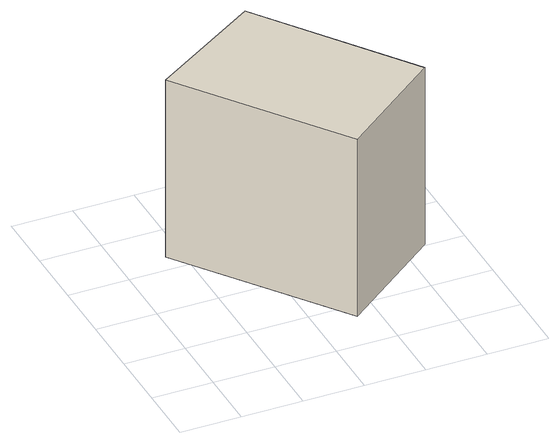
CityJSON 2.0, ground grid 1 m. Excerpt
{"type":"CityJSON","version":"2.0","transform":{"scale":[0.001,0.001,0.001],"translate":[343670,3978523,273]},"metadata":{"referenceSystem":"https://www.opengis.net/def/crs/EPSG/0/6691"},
"CityObjects":{
"building1":{"type":"Building","attributes":{"measuredHeight":3.2},"geometry":[{"type":"Solid","lod":"1","boundaries":[[[[0,1,2,3]],[[2,4,5,3]],[[1,6,4,2]],[[0,7,6,1]],[[3,5,7,0]],[[4,6,7,5]]]]}]}
},
"vertices":[
[2572,4501,423],[4363,2031,423],[2668,711,423],[739,3325,423],[2668,711,3575],[739,3325,3575],[4363,2031,3575],[2572,4501,3575]
]}
